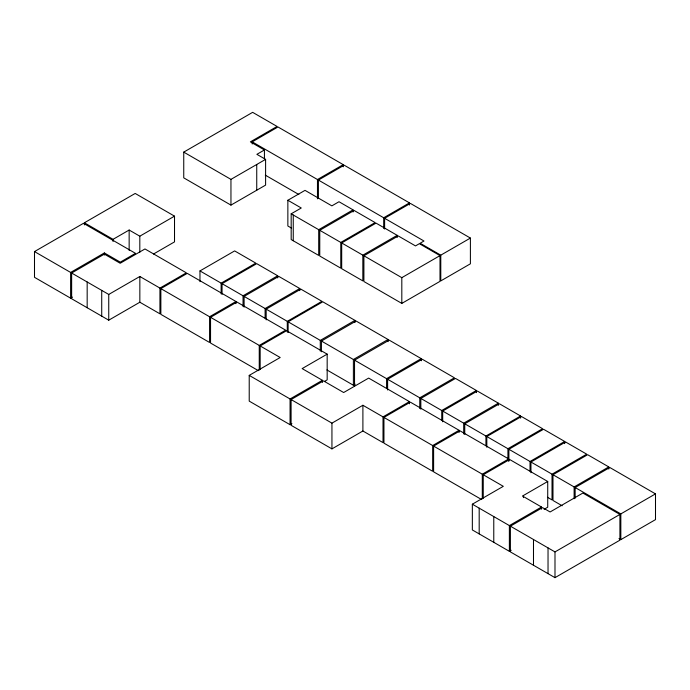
<?xml version="1.0" encoding="UTF-8"?>
<svg xmlns="http://www.w3.org/2000/svg" width="690" height="690" viewBox="0 0 690 690"><rect width="100%" height="100%" fill="white"/><g stroke="black" fill="none" stroke-linecap="round" stroke-linejoin="round"><path stroke-width="1.03" d="M264.434 149.971L256.878 154.336L265.598 159.364L265.598 185.11L230.952 205.111L183.747 177.856L183.747 152.119L252.644 112.341L277.078 126.451L250.384 141.855L264.434 149.971L264.434 158.553M34.5 251.583L83.464 223.31L135.507 253.351L120.293 262.14L104.371 252.945L70.613 272.429L34.5 251.583L34.5 277.32L70.613 298.166L72.441 297.114M84.387 224.923L84.387 222.775L135.188 193.45L174.518 216.151L174.518 241.888L153.508 254.023M252.221 144.003L252.221 141.855L277.992 126.977L343.24 164.651L343.24 166.799M84.387 222.775L113.048 239.327L129.151 230.037L139.811 236.187L174.518 216.151M183.747 152.119L230.952 179.374L265.598 159.364M71.639 273.024L104.371 254.127L120.181 263.261L144.969 248.952L186.343 272.835L159.933 288.084L139.846 276.483L108.744 294.44L71.639 273.024L71.639 298.761L108.744 320.186L139.846 302.229L159.933 313.821L159.933 288.084M252.221 141.855L317.469 179.529L343.24 164.651M318.418 198.306L318.418 180.073L344.189 165.195L409.463 202.886L409.463 205.025M291.43 228.062L287.859 226.001L287.859 200.264L305.014 190.362L331.864 205.862L338.997 201.739L353.047 209.855L353.047 212.003M160.856 288.61L209.57 316.745L209.57 342.481L160.856 314.355L160.856 288.61L187.257 273.369L235.98 301.495L235.98 303.643M353.047 209.855L318.702 229.684L318.702 255.421L291.18 239.559L291.18 213.814L301.263 208.001L287.859 200.264M199.971 270.92L234.643 250.91L255.8 263.123L221.136 283.142L199.971 270.92L199.971 281.649M222.051 294.397L222.051 283.668L256.723 263.658L277.708 275.776L277.708 277.915M319.763 230.296L354.108 210.467L375.119 222.594L340.774 242.423L319.763 230.296L319.763 256.033L340.774 268.16L340.774 242.423M222.051 283.668L243.044 295.786L277.708 275.776M244.105 307.128L244.105 296.398L278.769 276.388L299.779 288.515L299.779 290.654M209.57 316.745L235.98 301.495M210.545 317.305L236.955 302.056L285.651 330.174L259.25 345.423L210.545 317.305L210.545 343.042L258.327 370.625M318.418 180.073L383.692 217.764L409.463 202.886M397.181 235.333L362.837 255.162L362.837 280.899L341.688 268.695L341.688 242.949L376.033 223.12L397.181 235.333L397.181 237.481M384.615 229.02L384.615 218.29L410.386 203.412L470.399 238.067L470.399 263.804L440.781 280.908L440.781 255.162L470.399 238.067M244.105 296.398L265.107 308.525L299.779 288.515M266.168 309.137L300.831 289.127L321.945 301.314L287.281 321.324L266.168 309.137L266.168 319.867M363.897 255.774L398.242 235.946L415.501 245.916L419.348 243.691L440.004 255.611L440.004 281.356L401.813 303.402L363.897 281.511L363.897 255.774L401.813 277.665L440.004 255.611M288.127 332.546L288.127 321.816L322.799 301.806L354.962 320.376L354.962 322.515M260.164 369.547L260.164 345.949L286.574 330.7L327.172 354.143L327.172 379.88L324.395 381.492M291.913 423.634L290.067 424.704L249.219 401.123L249.219 375.386L280.183 357.506L260.164 345.949M288.127 321.816L320.289 340.386L354.962 320.376M321.419 351.762L321.419 341.041L356.083 321.022L388.065 339.48L388.065 341.628M327.172 354.143L302.142 368.598L322.403 380.294L322.403 382.441M321.419 341.041L353.392 359.499L388.065 339.48M354.531 385.9L354.531 360.154L389.203 340.144L421.254 358.645L421.254 360.792M249.219 375.386L290.067 398.967L322.403 380.294M409.429 401.632L383.019 416.881L383.019 442.618L362.897 431L331.942 448.88L291.094 425.299L291.094 399.553L323.463 380.863L343.663 392.524L368.658 378.094L409.429 401.632L409.429 403.779M326.896 369.944L353.392 385.236L355.221 384.183M354.531 360.154L386.581 378.663L421.254 358.645M387.616 379.259L422.28 359.24L454.443 377.81L419.77 397.82L387.616 379.259L387.616 389.979M291.094 399.553L331.942 423.143L362.897 405.263L383.019 416.881M383.942 417.416L432.665 445.542L432.665 471.279L383.942 443.152L383.942 417.416L410.352 402.166L459.066 430.293L459.066 432.44M420.831 409.161L420.831 398.432L455.504 378.422L476.402 390.488L476.402 392.627M420.831 398.432L441.738 410.498L476.402 390.488M442.687 421.78L442.687 411.05L477.359 391.04L498.361 403.167L498.361 405.306M442.687 411.05L463.697 423.177L498.361 403.167M464.75 434.519L464.75 423.789L499.422 403.779L520.596 416.001L520.596 418.149M432.665 445.542L459.066 430.293M481.379 499.405L433.613 471.831L433.613 446.094L460.023 430.845L508.702 458.954L508.702 461.093M464.75 423.789L485.924 436.02L520.596 416.001M486.821 436.529L521.485 416.519L542.599 428.706L507.926 448.716L486.821 436.529L486.821 447.258M508.884 461.067L508.884 449.268L543.548 429.258L564.696 441.462L564.696 443.61M433.613 446.094L482.293 474.194L508.702 458.954M483.25 498.344L483.25 474.746L509.66 459.506L547.722 481.473L547.722 507.21L544.117 509.289M508.884 449.268L530.032 461.481L564.696 441.462M530.946 462.007L565.61 441.988L586.698 454.167L552.026 474.177L530.946 462.007L530.946 472.736M511.212 550.266L509.375 551.327L472.348 529.946L472.348 504.2L503.303 486.329L483.25 474.746M562.169 505.779L552.983 500.466L552.983 474.729L587.647 454.71L608.787 466.923L608.787 469.062M547.722 481.473L522.502 496.032L541.529 507.021L541.529 509.168M552.983 474.729L574.123 486.933L608.787 466.923M575.15 498.249L575.15 487.528L609.813 467.51L655.5 493.885L655.5 519.63L620.827 539.64L618.965 538.562M472.348 504.2L509.375 525.582L541.529 507.021M510.402 526.177L542.547 507.616L550.102 511.971L582.877 493.048L619.913 514.43L619.913 540.175L554.993 577.659L510.402 551.914L510.402 526.177L554.993 551.914L619.913 514.43M575.15 487.528L620.827 513.903L655.5 493.885M384.615 218.29L423.979 241.017L420.124 243.242L440.781 255.162M265.271 175.131L298.83 194.502M291.18 213.814L318.702 229.684M341.688 242.949L362.837 255.162M547.446 497.274L552.026 499.914L552.026 474.177M620.827 513.903L620.827 539.64M574.123 486.933L574.123 498.732M554.993 551.914L554.993 577.659M548.033 547.903L548.033 573.64M533.491 539.502L533.491 565.239M530.032 461.481L530.032 471.132M523.425 495.498L523.425 497.645M509.375 525.582L509.375 551.327M507.926 448.716L507.926 459.445M493.773 516.577L493.773 542.314M485.924 436.02L485.924 445.671M482.293 474.194L482.293 498.861M479.188 508.159L479.188 533.896M463.697 423.177L463.697 433.906M441.738 410.498L441.738 420.158M419.77 397.82L419.77 408.549M401.813 277.665L401.813 303.402M386.581 378.663L386.581 388.315M383.692 217.764L383.692 228.485M362.897 405.263L362.897 431M353.392 359.499L353.392 385.236M331.942 423.143L331.942 448.88M320.289 340.386L320.289 351.115M317.469 179.529L317.469 198.832M293.259 215.021L293.259 240.758M290.067 398.967L290.067 424.704M287.281 321.324L287.281 332.054M265.107 308.525L265.107 318.176M259.25 345.423L259.25 370.09M256.74 164.487L256.74 190.224M243.044 295.786L243.044 306.515M230.952 179.374L230.952 205.111M221.136 283.142L221.136 293.862M139.846 276.483L139.846 302.229M139.811 236.187L139.811 252.273M129.151 230.037L129.151 250.41M113.048 239.327L113.048 241.474M108.744 294.44L108.744 320.186M104.371 252.945L104.371 255.093M101.723 290.387L101.723 316.123M87.173 281.986L87.173 307.731M70.613 272.429L70.613 298.166"/></g></svg>
